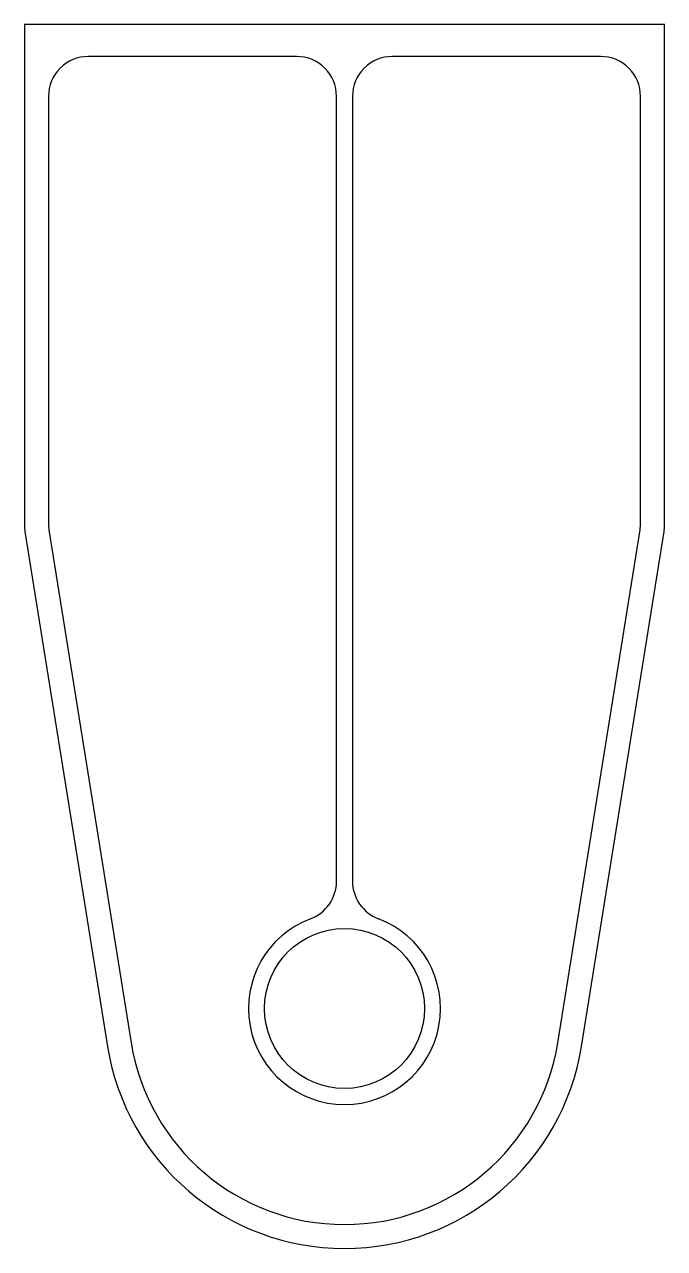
# Model space of a CAD drawing. Header units: metres. Extents: x -40 to 40, y 0 to 153.
import ezdxf

# ---------------------------------------------------------------- set-up
doc = ezdxf.new("R2010")
doc.units = ezdxf.units.M

msp = doc.modelspace()

# ---------------------------------------------------------------- linework, layer by layer
at = {"layer": 'PARAMETRIX'}
for p, q in [((-40, 153), (-40, 90.3982)), ((40, 153), (-40, 153)), ((40, 90.3982), (40, 153)), ((-6, 149), (-32, 149)), ((32, 149), (6, 149)), ((-37, 144), (-37, 90.6371)), ((-1, 45.906), (-1, 144)), ((1, 144), (1, 45.906)), ((37, 90.6371), (37, 144)), ((-39.937, 89.6068), (-29.6219, 25.2521)), ((-36.937, 89.8458), (-26.6597, 25.7269)), ((26.6597, 25.7269), (36.937, 89.8458)), ((29.6219, 25.2521), (39.937, 89.6068))]:
    msp.add_line(p, q, dxfattribs=at)
msp.add_circle((0, 30), 10, dxfattribs=at)
for centre, radius, start, end in [((-32, 144), 5, 90, 180), ((-6, 144), 5, 0, 90), ((6, 144), 5, 90, 180), ((32, 144), 5, 0, 90), ((-35, 90.3982), 5, 180, 189.1062), ((-32, 90.6371), 5, 180, 189.1062), ((32, 90.6371), 5, 350.8938, 360), ((35, 90.3982), 5, 350.8938, 360), ((-6, 45.906), 5, 290.6673, 0), ((6, 45.906), 5, 180, 249.3327), ((0, 30), 12, 110.6673, 69.3327), ((0, 30), 30, 189.1062, 350.8938), ((0, 30), 27, 189.1062, 350.8938)]:
    msp.add_arc(centre, radius, start, end, dxfattribs=at)

doc.saveas('drawing.dxf')
